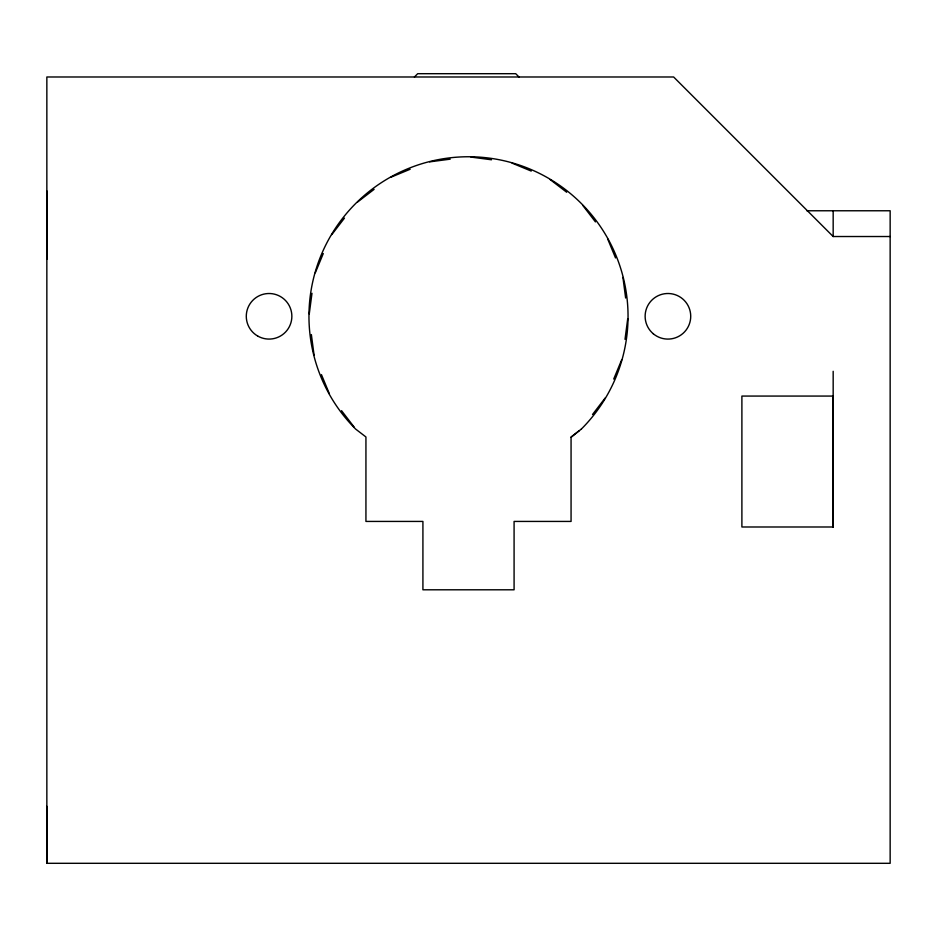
<?xml version="1.0" encoding="UTF-8"?>
<svg xmlns="http://www.w3.org/2000/svg" width="937" height="937" viewBox="0 0 937 937"><rect width="100%" height="100%" fill="white"/><g stroke="black" fill="none" stroke-linecap="round" stroke-linejoin="round"><path stroke-width="1.41" d="M806.851 210.766L890.15 210.766L890.15 863.305L46.85 863.305L46.85 76.986L673.633 76.986L833.169 236.522L890.15 236.522M833.169 526.84L833.169 371.298M311.986 293.281L309.269 313.883M315.324 272.761L323.277 253.552M621.676 359.843L613.723 379.052M625.014 339.335L627.72 318.721M331.815 234.59L344.465 218.11M605.185 397.991L592.524 414.494M357.618 202.005L374.097 189.356M579.382 430.587L571.066 437.356M414.423 76.986L417.703 73.695L515.713 73.695L518.993 76.986M390.975 177.198L410.172 169.246M429.626 161.867L450.217 159.161M470.913 157.065L491.503 159.782M833.169 396.07L741.893 396.07L741.893 526.992L833.169 526.992M512.047 163.12L531.232 171.073M550.206 179.611L566.686 192.249M582.791 205.414L595.44 221.893M354.209 427.178L341.548 410.675M607.598 238.771L615.539 257.933M329.402 393.821L321.438 374.613M622.929 277.422L625.635 298.013M314.071 355.182L311.365 334.568M833.169 210.766L833.169 236.522M833.169 395.789L833.169 527.344M46.85 190.937L46.85 259.315M46.85 806.324L46.85 863.305M581.315 429.111L571.066 436.97L571.066 521.429L514.085 521.429L514.085 589.795L422.915 589.795L422.915 521.429L365.934 521.429L365.934 436.97L355.685 429.111A159.548 159.548 0 0 1 355.685 203.481A159.548 159.548 0 0 1 581.315 203.481A159.548 159.548 0 0 1 581.315 429.111M653.194 333.689A22.793 22.793 0 0 0 690.358 320.36A22.793 22.793 0 0 0 660.234 294.839A22.793 22.793 0 0 0 653.194 333.689M257.675 336.032A22.793 22.793 0 0 0 291.864 316.296A22.793 22.793 0 0 0 257.675 296.56A22.793 22.793 0 0 0 257.675 336.032"/></g></svg>
